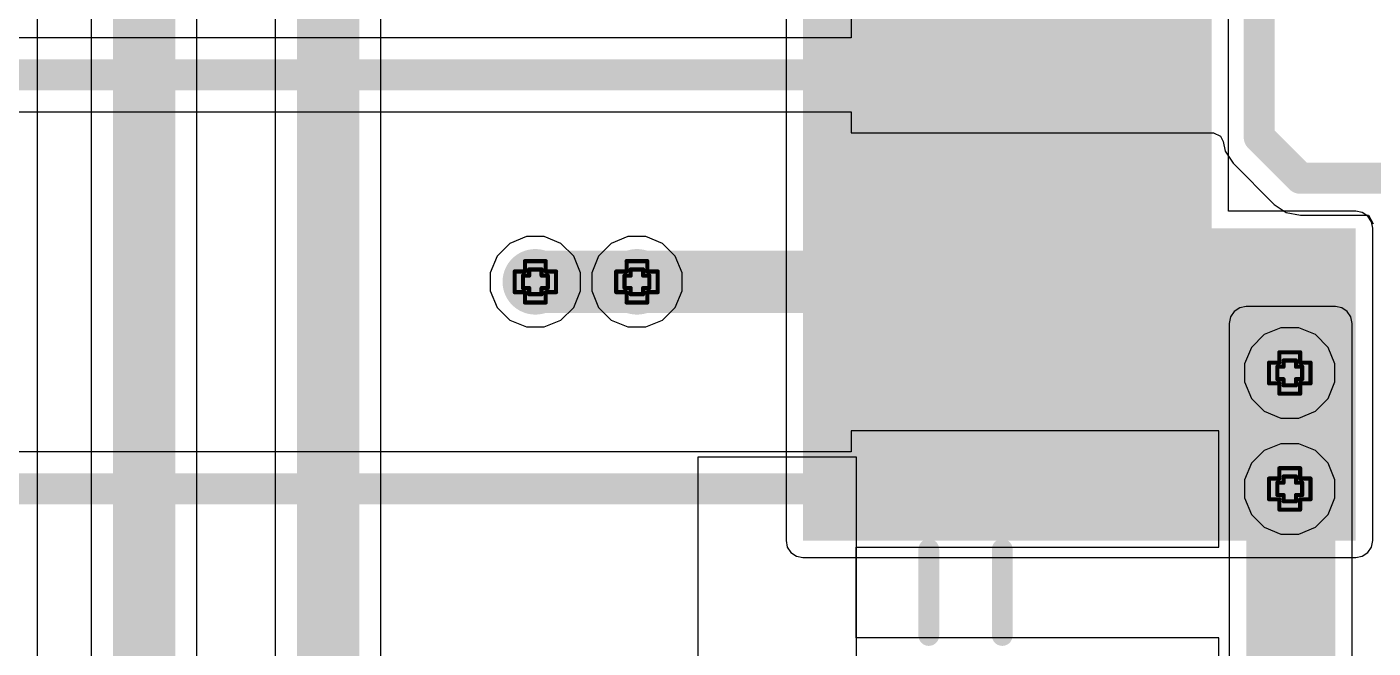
# Model space of a CAD drawing. Header units: inches. Extents: x -7 to 5163, y -3 to 5149.
# Drawn here: x 168.09 to 184.59, y 59.77 to 67.39 of the extents above; entities that cross this region are included whole.
import ezdxf

# ---------------------------------------------------------------- set-up
doc = ezdxf.new("R2010")
doc.units = ezdxf.units.IN
for name, color, linetype in [('Bottom Layer', 5, 'Continuous'), ('Bottom Solder', 6, 'Continuous'), ('Drill Drawing', 1, 'Continuous'), ('GND', 76, 'Continuous'), ('PWR', 16, 'Continuous'), ('Top Layer', 1, 'Continuous'), ('Top Overlay', 2, 'Continuous'), ('Top Paste', 8, 'Continuous'), ('Top Solder', 216, 'Continuous'), ('Via Holes', 16, 'Continuous')]:
    doc.layers.add(name, color=color, linetype=linetype)

# ---------------------------------------------------------------- blocks, each defined once
blk = doc.blocks.new('BH_00181_60')
at = {"layer": 'Top Layer'}
for points in [[(-17.02, -1.15), (-16, -1.15), (-16, -5.25), (-17.02, -5.25)], [(-14.48, -1.15), (-13.46, -1.15), (-13.46, -5.25), (-14.48, -5.25)], [(-11.94, -1.15), (-10.92, -1.15), (-10.92, -5.25), (-11.94, -5.25)]]:
    blk.add_hatch(color=1, dxfattribs=at).paths.add_polyline_path(points)
at = {"layer": 'Top Paste'}
for points in [[(-17.02, -1.15), (-16, -1.15), (-16, -5.25), (-17.02, -5.25)], [(-14.48, -1.15), (-13.46, -1.15), (-13.46, -5.25), (-14.48, -5.25)], [(-11.94, -1.15), (-10.92, -1.15), (-10.92, -5.25), (-11.94, -5.25)]]:
    blk.add_hatch(color=8, dxfattribs=at).paths.add_polyline_path(points)
at = {"layer": 'Top Solder'}
for points in [[(-17.07, -1.1), (-15.95, -1.1), (-15.95, -5.3), (-17.07, -5.3)], [(-14.53, -1.1), (-13.41, -1.1), (-13.41, -5.3), (-14.53, -5.3)], [(-11.99, -1.1), (-10.87, -1.1), (-10.87, -5.3), (-11.99, -5.3)]]:
    blk.add_hatch(color=216, dxfattribs=at).paths.add_polyline_path(points)
at = {"layer": 'Top Overlay'}
for points in [[(-14.711, -3.6, 0.254, 0.254, 0), (-15.769, -3.6, 0.254, 0.254, 0)], [(-12.171, -3.6, 0.254, 0.254, 0), (-13.229, -3.6, 0.254, 0.254, 0)], [(-9.631, -3.6, 0.254, 0.254, 0), (-10.689, -3.6, 0.254, 0.254, 0)], [(-14.711, -4.5, 0.254, 0.254, 0), (-15.769, -4.5, 0.254, 0.254, 0)], [(-12.171, -4.5, 0.254, 0.254, 0), (-13.229, -4.5, 0.254, 0.254, 0)], [(-9.631, -4.5, 0.254, 0.254, 0), (-10.689, -4.5, 0.254, 0.254, 0)]]:
    blk.add_lwpolyline(points, format="xyseb", dxfattribs=at)
for points in [[(-15.832, -3.6, 0.127, 0.127, 1), (-15.705, -3.6, 0.127, 0.127, 1)], [(-14.775, -3.6, 0.127, 0.127, 1), (-14.648, -3.6, 0.127, 0.127, 1)], [(-13.292, -3.6, 0.127, 0.127, 1), (-13.165, -3.6, 0.127, 0.127, 1)], [(-12.235, -3.6, 0.127, 0.127, 1), (-12.108, -3.6, 0.127, 0.127, 1)], [(-10.752, -3.6, 0.127, 0.127, 1), (-10.625, -3.6, 0.127, 0.127, 1)], [(-9.695, -3.6, 0.127, 0.127, 1), (-9.568, -3.6, 0.127, 0.127, 1)], [(-15.832, -4.5, 0.127, 0.127, 1), (-15.705, -4.5, 0.127, 0.127, 1)], [(-14.775, -4.5, 0.127, 0.127, 1), (-14.648, -4.5, 0.127, 0.127, 1)], [(-13.292, -4.5, 0.127, 0.127, 1), (-13.165, -4.5, 0.127, 0.127, 1)], [(-12.235, -4.5, 0.127, 0.127, 1), (-12.108, -4.5, 0.127, 0.127, 1)], [(-10.752, -4.5, 0.127, 0.127, 1), (-10.625, -4.5, 0.127, 0.127, 1)], [(-9.695, -4.5, 0.127, 0.127, 1), (-9.568, -4.5, 0.127, 0.127, 1)]]:
    blk.add_lwpolyline(points, format="xyseb", close=True, dxfattribs=at)

msp = doc.modelspace()

# ---------------------------------------------------------------- hatches: boundary and pattern name
at = {"layer": 'Bottom Layer'}
for points in [[(177.6, 61.087), (182.608, 61.087), (182.608, 155.092), (177.6, 155.092)], [(177.6, 61.087), (184.374, 61.087), (184.374, 64.919), (177.6, 64.919)]]:
    msp.add_hatch(color=5, dxfattribs=at).paths.add_polyline_path(points)
h = msp.add_hatch(color=5, dxfattribs=at)
edge = h.paths.add_edge_path()
edge.add_arc((174.32, 64.262), 0.3, 0, 360)
h = msp.add_hatch(color=5, dxfattribs=at)
edge = h.paths.add_edge_path()
edge.add_arc((175.565, 64.262), 0.3, 0, 360)
h = msp.add_hatch(color=5, dxfattribs=at)
edge = h.paths.add_edge_path()
edge.add_arc((183.566, 63.144), 0.3, 0, 360)
h = msp.add_hatch(color=5, dxfattribs=at)
edge = h.paths.add_edge_path()
edge.add_arc((183.566, 61.722), 0.3, 0, 360)
at = {"layer": 'Bottom Solder'}
h = msp.add_hatch(color=6, dxfattribs=at)
edge = h.paths.add_edge_path()
edge.add_arc((174.32, 64.262), 0.402, 0, 360)
h = msp.add_hatch(color=6, dxfattribs=at)
edge = h.paths.add_edge_path()
edge.add_arc((175.565, 64.262), 0.402, 0, 360)
h = msp.add_hatch(color=6, dxfattribs=at)
edge = h.paths.add_edge_path()
edge.add_arc((183.566, 63.144), 0.402, 0, 360)
h = msp.add_hatch(color=6, dxfattribs=at)
edge = h.paths.add_edge_path()
edge.add_arc((183.566, 61.722), 0.402, 0, 360)
at = {"layer": 'GND'}
h = msp.add_hatch(color=76, dxfattribs=at)
edge = h.paths.add_edge_path()
edge.add_arc((174.32, 64.262), 0.3, 0, 360)
h = msp.add_hatch(color=76, dxfattribs=at)
edge = h.paths.add_edge_path()
edge.add_arc((175.565, 64.262), 0.3, 0, 360)
h = msp.add_hatch(color=76, dxfattribs=at)
edge = h.paths.add_edge_path()
edge.add_arc((183.566, 63.144), 0.3, 0, 360)
h = msp.add_hatch(color=76, dxfattribs=at)
edge = h.paths.add_edge_path()
edge.add_arc((183.566, 61.722), 0.3, 0, 360)
at = {"layer": 'PWR'}
h = msp.add_hatch(color=16, dxfattribs=at)
edge = h.paths.add_edge_path()
edge.add_arc((174.32, 64.262), 0.3, 0, 360)
h = msp.add_hatch(color=16, dxfattribs=at)
edge = h.paths.add_edge_path()
edge.add_arc((175.565, 64.262), 0.3, 0, 360)
h = msp.add_hatch(color=16, dxfattribs=at)
edge = h.paths.add_edge_path()
edge.add_arc((183.566, 63.144), 0.3, 0, 360)
h = msp.add_hatch(color=16, dxfattribs=at)
edge = h.paths.add_edge_path()
edge.add_arc((183.566, 61.722), 0.3, 0, 360)
at = {"layer": 'Top Layer'}
h = msp.add_hatch(color=1, dxfattribs=at)
edge = h.paths.add_edge_path()
edge.add_arc((174.32, 64.262), 0.3, 0, 360)
h = msp.add_hatch(color=1, dxfattribs=at)
edge = h.paths.add_edge_path()
edge.add_arc((175.565, 64.262), 0.3, 0, 360)
msp.add_hatch(color=1, dxfattribs=at).paths.add_polyline_path([(183.032, 53.592), (184.125, 53.592), (184.125, 63.752), (183.032, 63.752)])
h = msp.add_hatch(color=1, dxfattribs=at)
edge = h.paths.add_edge_path()
edge.add_arc((183.566, 63.144), 0.3, 0, 360)
h = msp.add_hatch(color=1, dxfattribs=at)
edge = h.paths.add_edge_path()
edge.add_arc((183.566, 61.722), 0.3, 0, 360)
at = {"layer": 'Top Solder'}
h = msp.add_hatch(color=216, dxfattribs=at)
edge = h.paths.add_edge_path()
edge.add_arc((174.32, 64.262), 0.402, 0, 360)
h = msp.add_hatch(color=216, dxfattribs=at)
edge = h.paths.add_edge_path()
edge.add_arc((175.565, 64.262), 0.402, 0, 360)
h = msp.add_hatch(color=216, dxfattribs=at)
edge = h.paths.add_edge_path()
edge.add_arc((183.566, 63.144), 0.402, 0, 360)
h = msp.add_hatch(color=216, dxfattribs=at)
edge = h.paths.add_edge_path()
edge.add_arc((183.566, 61.722), 0.402, 0, 360)
at = {"layer": 'Via Holes'}
h = msp.add_hatch(color=7, dxfattribs=at)
edge = h.paths.add_edge_path()
edge.add_arc((174.32, 64.262), 0.15, 0, 360)
h = msp.add_hatch(color=7, dxfattribs=at)
edge = h.paths.add_edge_path()
edge.add_arc((175.565, 64.262), 0.15, 0, 360)
h = msp.add_hatch(color=7, dxfattribs=at)
edge = h.paths.add_edge_path()
edge.add_arc((183.566, 63.144), 0.15, 0, 360)
h = msp.add_hatch(color=7, dxfattribs=at)
edge = h.paths.add_edge_path()
edge.add_arc((183.566, 61.722), 0.15, 0, 360)

# ---------------------------------------------------------------- linework, layer by layer
at = {"layer": 'Bottom Layer'}
for p, q in [((168.878, 127.965), (168.878, 20.188)), ((170.173, 19.919), (170.173, 127.965)), ((177.392, 127.965), (177.392, 64.919)), ((171.133, 126.644), (171.133, 19.195)), ((172.428, 50.446), (172.428, 126.376)), ((168.22, 36.652), (168.22, 106.119)), ((182.815, 65.127), (182.815, 70.516)), ((184.374, 65.127), (182.815, 65.127)), ((184.454, 65.111), (184.374, 65.127)), ((184.521, 65.066), (184.454, 65.111)), ((184.566, 64.999), (184.521, 65.066)), ((177.392, 64.919), (177.392, 61.087)), ((184.582, 64.919), (184.566, 64.999)), ((184.582, 61.087), (184.582, 64.919)), ((177.392, 61.087), (177.408, 61.008)), ((184.566, 61.008), (184.582, 61.087)), ((177.408, 61.008), (177.453, 60.941)), ((177.453, 60.941), (177.52, 60.896)), ((177.52, 60.896), (177.6, 60.88)), ((177.6, 60.88), (184.374, 60.88)), ((184.374, 60.88), (184.454, 60.896)), ((184.454, 60.896), (184.521, 60.941)), ((184.521, 60.941), (184.566, 61.008))]:
    msp.add_line(p, q, dxfattribs=at)
for points in [[(169.525, 19.919, 0.762, 0.762, 0), (169.525, 128.378, 0.762, 0.762, 0)], [(171.78, 18.927, 0.762, 0.762, 0), (171.78, 126.644, 0.762, 0.762, 0)]]:
    msp.add_lwpolyline(points, format="xyseb", dxfattribs=at)
at = {"layer": 'Drill Drawing'}
for points in [[(174.193, 64.389, 0.0508, 0.0508, 0), (174.193, 64.516, 0.0508, 0.0508, 0)], [(174.193, 64.516, 0.0508, 0.0508, 0), (174.447, 64.516, 0.0508, 0.0508, 0)], [(174.447, 64.389, 0.0508, 0.0508, 0), (174.447, 64.516, 0.0508, 0.0508, 0)], [(175.438, 64.389, 0.0508, 0.0508, 0), (175.438, 64.516, 0.0508, 0.0508, 0)], [(175.438, 64.516, 0.0508, 0.0508, 0), (175.692, 64.516, 0.0508, 0.0508, 0)], [(175.692, 64.389, 0.0508, 0.0508, 0), (175.692, 64.516, 0.0508, 0.0508, 0)], [(174.066, 64.135, 0.0508, 0.0508, 0), (174.066, 64.389, 0.0508, 0.0508, 0)], [(174.066, 64.389, 0.0508, 0.0508, 0), (174.193, 64.389, 0.0508, 0.0508, 0)], [(174.168, 64.186, 0.0508, 0.0508, 0), (174.168, 64.338, 0.0508, 0.0508, 0)], [(174.168, 64.338, 0.0508, 0.0508, 0), (174.244, 64.338, 0.0508, 0.0508, 0)], [(174.244, 64.338, 0.0508, 0.0508, 0), (174.244, 64.414, 0.0508, 0.0508, 0)], [(174.244, 64.414, 0.0508, 0.0508, 0), (174.396, 64.414, 0.0508, 0.0508, 0)], [(174.396, 64.338, 0.0508, 0.0508, 0), (174.396, 64.414, 0.0508, 0.0508, 0)], [(174.396, 64.338, 0.0508, 0.0508, 0), (174.473, 64.338, 0.0508, 0.0508, 0)], [(174.447, 64.389, 0.0508, 0.0508, 0), (174.574, 64.389, 0.0508, 0.0508, 0)], [(174.473, 64.186, 0.0508, 0.0508, 0), (174.473, 64.338, 0.0508, 0.0508, 0)], [(174.574, 64.135, 0.0508, 0.0508, 0), (174.574, 64.389, 0.0508, 0.0508, 0)], [(175.311, 64.135, 0.0508, 0.0508, 0), (175.311, 64.389, 0.0508, 0.0508, 0)], [(175.311, 64.389, 0.0508, 0.0508, 0), (175.438, 64.389, 0.0508, 0.0508, 0)], [(175.412, 64.186, 0.0508, 0.0508, 0), (175.412, 64.338, 0.0508, 0.0508, 0)], [(175.412, 64.338, 0.0508, 0.0508, 0), (175.489, 64.338, 0.0508, 0.0508, 0)], [(175.489, 64.338, 0.0508, 0.0508, 0), (175.489, 64.414, 0.0508, 0.0508, 0)], [(175.489, 64.414, 0.0508, 0.0508, 0), (175.641, 64.414, 0.0508, 0.0508, 0)], [(175.641, 64.338, 0.0508, 0.0508, 0), (175.641, 64.414, 0.0508, 0.0508, 0)], [(175.641, 64.338, 0.0508, 0.0508, 0), (175.717, 64.338, 0.0508, 0.0508, 0)], [(175.692, 64.389, 0.0508, 0.0508, 0), (175.819, 64.389, 0.0508, 0.0508, 0)], [(175.717, 64.186, 0.0508, 0.0508, 0), (175.717, 64.338, 0.0508, 0.0508, 0)], [(175.819, 64.135, 0.0508, 0.0508, 0), (175.819, 64.389, 0.0508, 0.0508, 0)], [(174.168, 64.186, 0.0508, 0.0508, 0), (174.244, 64.186, 0.0508, 0.0508, 0)], [(174.244, 64.11, 0.0508, 0.0508, 0), (174.244, 64.186, 0.0508, 0.0508, 0)], [(174.396, 64.186, 0.0508, 0.0508, 0), (174.473, 64.186, 0.0508, 0.0508, 0)], [(174.396, 64.11, 0.0508, 0.0508, 0), (174.396, 64.186, 0.0508, 0.0508, 0)], [(175.412, 64.186, 0.0508, 0.0508, 0), (175.489, 64.186, 0.0508, 0.0508, 0)], [(175.489, 64.11, 0.0508, 0.0508, 0), (175.489, 64.186, 0.0508, 0.0508, 0)], [(175.641, 64.186, 0.0508, 0.0508, 0), (175.717, 64.186, 0.0508, 0.0508, 0)], [(175.641, 64.11, 0.0508, 0.0508, 0), (175.641, 64.186, 0.0508, 0.0508, 0)], [(174.066, 64.135, 0.0508, 0.0508, 0), (174.193, 64.135, 0.0508, 0.0508, 0)], [(174.193, 64.008, 0.0508, 0.0508, 0), (174.193, 64.135, 0.0508, 0.0508, 0)], [(174.193, 64.008, 0.0508, 0.0508, 0), (174.447, 64.008, 0.0508, 0.0508, 0)], [(174.244, 64.11, 0.0508, 0.0508, 0), (174.396, 64.11, 0.0508, 0.0508, 0)], [(174.447, 64.135, 0.0508, 0.0508, 0), (174.574, 64.135, 0.0508, 0.0508, 0)], [(174.447, 64.008, 0.0508, 0.0508, 0), (174.447, 64.135, 0.0508, 0.0508, 0)], [(175.311, 64.135, 0.0508, 0.0508, 0), (175.438, 64.135, 0.0508, 0.0508, 0)], [(175.438, 64.008, 0.0508, 0.0508, 0), (175.438, 64.135, 0.0508, 0.0508, 0)], [(175.438, 64.008, 0.0508, 0.0508, 0), (175.692, 64.008, 0.0508, 0.0508, 0)], [(175.489, 64.11, 0.0508, 0.0508, 0), (175.641, 64.11, 0.0508, 0.0508, 0)], [(175.692, 64.135, 0.0508, 0.0508, 0), (175.819, 64.135, 0.0508, 0.0508, 0)], [(175.692, 64.008, 0.0508, 0.0508, 0), (175.692, 64.135, 0.0508, 0.0508, 0)], [(183.439, 63.271, 0.0508, 0.0508, 0), (183.439, 63.398, 0.0508, 0.0508, 0)], [(183.439, 63.398, 0.0508, 0.0508, 0), (183.693, 63.398, 0.0508, 0.0508, 0)], [(183.693, 63.271, 0.0508, 0.0508, 0), (183.693, 63.398, 0.0508, 0.0508, 0)], [(183.312, 63.017, 0.0508, 0.0508, 0), (183.312, 63.271, 0.0508, 0.0508, 0)], [(183.312, 63.271, 0.0508, 0.0508, 0), (183.439, 63.271, 0.0508, 0.0508, 0)], [(183.413, 63.068, 0.0508, 0.0508, 0), (183.413, 63.221, 0.0508, 0.0508, 0)], [(183.413, 63.221, 0.0508, 0.0508, 0), (183.49, 63.221, 0.0508, 0.0508, 0)], [(183.49, 63.221, 0.0508, 0.0508, 0), (183.49, 63.297, 0.0508, 0.0508, 0)], [(183.49, 63.297, 0.0508, 0.0508, 0), (183.642, 63.297, 0.0508, 0.0508, 0)], [(183.642, 63.221, 0.0508, 0.0508, 0), (183.642, 63.297, 0.0508, 0.0508, 0)], [(183.642, 63.221, 0.0508, 0.0508, 0), (183.718, 63.221, 0.0508, 0.0508, 0)], [(183.693, 63.271, 0.0508, 0.0508, 0), (183.82, 63.271, 0.0508, 0.0508, 0)], [(183.718, 63.068, 0.0508, 0.0508, 0), (183.718, 63.221, 0.0508, 0.0508, 0)], [(183.82, 63.017, 0.0508, 0.0508, 0), (183.82, 63.271, 0.0508, 0.0508, 0)], [(183.312, 63.017, 0.0508, 0.0508, 0), (183.439, 63.017, 0.0508, 0.0508, 0)], [(183.413, 63.068, 0.0508, 0.0508, 0), (183.49, 63.068, 0.0508, 0.0508, 0)], [(183.439, 62.89, 0.0508, 0.0508, 0), (183.439, 63.017, 0.0508, 0.0508, 0)], [(183.49, 62.992, 0.0508, 0.0508, 0), (183.49, 63.068, 0.0508, 0.0508, 0)], [(183.642, 63.068, 0.0508, 0.0508, 0), (183.718, 63.068, 0.0508, 0.0508, 0)], [(183.642, 62.992, 0.0508, 0.0508, 0), (183.642, 63.068, 0.0508, 0.0508, 0)], [(183.693, 63.017, 0.0508, 0.0508, 0), (183.82, 63.017, 0.0508, 0.0508, 0)], [(183.693, 62.89, 0.0508, 0.0508, 0), (183.693, 63.017, 0.0508, 0.0508, 0)], [(183.439, 62.89, 0.0508, 0.0508, 0), (183.693, 62.89, 0.0508, 0.0508, 0)], [(183.49, 62.992, 0.0508, 0.0508, 0), (183.642, 62.992, 0.0508, 0.0508, 0)], [(183.312, 61.595, 0.0508, 0.0508, 0), (183.312, 61.849, 0.0508, 0.0508, 0)], [(183.312, 61.849, 0.0508, 0.0508, 0), (183.439, 61.849, 0.0508, 0.0508, 0)], [(183.439, 61.849, 0.0508, 0.0508, 0), (183.439, 61.976, 0.0508, 0.0508, 0)], [(183.439, 61.976, 0.0508, 0.0508, 0), (183.693, 61.976, 0.0508, 0.0508, 0)], [(183.49, 61.798, 0.0508, 0.0508, 0), (183.49, 61.874, 0.0508, 0.0508, 0)], [(183.49, 61.874, 0.0508, 0.0508, 0), (183.642, 61.874, 0.0508, 0.0508, 0)], [(183.642, 61.798, 0.0508, 0.0508, 0), (183.642, 61.874, 0.0508, 0.0508, 0)], [(183.693, 61.849, 0.0508, 0.0508, 0), (183.693, 61.976, 0.0508, 0.0508, 0)], [(183.693, 61.849, 0.0508, 0.0508, 0), (183.82, 61.849, 0.0508, 0.0508, 0)], [(183.82, 61.595, 0.0508, 0.0508, 0), (183.82, 61.849, 0.0508, 0.0508, 0)], [(183.413, 61.646, 0.0508, 0.0508, 0), (183.413, 61.798, 0.0508, 0.0508, 0)], [(183.413, 61.798, 0.0508, 0.0508, 0), (183.49, 61.798, 0.0508, 0.0508, 0)], [(183.642, 61.798, 0.0508, 0.0508, 0), (183.718, 61.798, 0.0508, 0.0508, 0)], [(183.718, 61.646, 0.0508, 0.0508, 0), (183.718, 61.798, 0.0508, 0.0508, 0)], [(183.312, 61.595, 0.0508, 0.0508, 0), (183.439, 61.595, 0.0508, 0.0508, 0)], [(183.413, 61.646, 0.0508, 0.0508, 0), (183.49, 61.646, 0.0508, 0.0508, 0)], [(183.439, 61.468, 0.0508, 0.0508, 0), (183.439, 61.595, 0.0508, 0.0508, 0)], [(183.49, 61.57, 0.0508, 0.0508, 0), (183.49, 61.646, 0.0508, 0.0508, 0)], [(183.49, 61.57, 0.0508, 0.0508, 0), (183.642, 61.57, 0.0508, 0.0508, 0)], [(183.642, 61.646, 0.0508, 0.0508, 0), (183.718, 61.646, 0.0508, 0.0508, 0)], [(183.642, 61.57, 0.0508, 0.0508, 0), (183.642, 61.646, 0.0508, 0.0508, 0)], [(183.693, 61.595, 0.0508, 0.0508, 0), (183.82, 61.595, 0.0508, 0.0508, 0)], [(183.693, 61.468, 0.0508, 0.0508, 0), (183.693, 61.595, 0.0508, 0.0508, 0)], [(183.439, 61.468, 0.0508, 0.0508, 0), (183.693, 61.468, 0.0508, 0.0508, 0)]]:
    msp.add_lwpolyline(points, format="xyseb", dxfattribs=at)
for points in [[(174.18, 64.516, 0.0254, 0.0254, 1), (174.206, 64.516, 0.0254, 0.0254, 1)], [(174.18, 64.516, 0.0254, 0.0254, 1), (174.206, 64.516, 0.0254, 0.0254, 1)], [(174.435, 64.516, 0.0254, 0.0254, 1), (174.46, 64.516, 0.0254, 0.0254, 1)], [(174.435, 64.516, 0.0254, 0.0254, 1), (174.46, 64.516, 0.0254, 0.0254, 1)], [(175.425, 64.516, 0.0254, 0.0254, 1), (175.451, 64.516, 0.0254, 0.0254, 1)], [(175.425, 64.516, 0.0254, 0.0254, 1), (175.451, 64.516, 0.0254, 0.0254, 1)], [(175.679, 64.516, 0.0254, 0.0254, 1), (175.704, 64.516, 0.0254, 0.0254, 1)], [(175.679, 64.516, 0.0254, 0.0254, 1), (175.704, 64.516, 0.0254, 0.0254, 1)], [(174.054, 64.389, 0.0254, 0.0254, 1), (174.079, 64.389, 0.0254, 0.0254, 1)], [(174.054, 64.389, 0.0254, 0.0254, 1), (174.079, 64.389, 0.0254, 0.0254, 1)], [(174.155, 64.338, 0.0254, 0.0254, 1), (174.18, 64.338, 0.0254, 0.0254, 1)], [(174.155, 64.338, 0.0254, 0.0254, 1), (174.18, 64.338, 0.0254, 0.0254, 1)], [(174.18, 64.389, 0.0254, 0.0254, 1), (174.206, 64.389, 0.0254, 0.0254, 1)], [(174.18, 64.389, 0.0254, 0.0254, 1), (174.206, 64.389, 0.0254, 0.0254, 1)], [(174.231, 64.414, 0.0254, 0.0254, 1), (174.257, 64.414, 0.0254, 0.0254, 1)], [(174.231, 64.414, 0.0254, 0.0254, 1), (174.257, 64.414, 0.0254, 0.0254, 1)], [(174.231, 64.338, 0.0254, 0.0254, 1), (174.257, 64.338, 0.0254, 0.0254, 1)], [(174.231, 64.338, 0.0254, 0.0254, 1), (174.257, 64.338, 0.0254, 0.0254, 1)], [(174.384, 64.414, 0.0254, 0.0254, 1), (174.409, 64.414, 0.0254, 0.0254, 1)], [(174.384, 64.414, 0.0254, 0.0254, 1), (174.409, 64.414, 0.0254, 0.0254, 1)], [(174.384, 64.338, 0.0254, 0.0254, 1), (174.409, 64.338, 0.0254, 0.0254, 1)], [(174.384, 64.338, 0.0254, 0.0254, 1), (174.409, 64.338, 0.0254, 0.0254, 1)], [(174.435, 64.389, 0.0254, 0.0254, 1), (174.46, 64.389, 0.0254, 0.0254, 1)], [(174.435, 64.389, 0.0254, 0.0254, 1), (174.46, 64.389, 0.0254, 0.0254, 1)], [(174.46, 64.338, 0.0254, 0.0254, 1), (174.485, 64.338, 0.0254, 0.0254, 1)], [(174.46, 64.338, 0.0254, 0.0254, 1), (174.485, 64.338, 0.0254, 0.0254, 1)], [(174.561, 64.389, 0.0254, 0.0254, 1), (174.587, 64.389, 0.0254, 0.0254, 1)], [(174.561, 64.389, 0.0254, 0.0254, 1), (174.587, 64.389, 0.0254, 0.0254, 1)], [(175.298, 64.389, 0.0254, 0.0254, 1), (175.323, 64.389, 0.0254, 0.0254, 1)], [(175.298, 64.389, 0.0254, 0.0254, 1), (175.323, 64.389, 0.0254, 0.0254, 1)], [(175.4, 64.338, 0.0254, 0.0254, 1), (175.425, 64.338, 0.0254, 0.0254, 1)], [(175.4, 64.338, 0.0254, 0.0254, 1), (175.425, 64.338, 0.0254, 0.0254, 1)], [(175.425, 64.389, 0.0254, 0.0254, 1), (175.451, 64.389, 0.0254, 0.0254, 1)], [(175.425, 64.389, 0.0254, 0.0254, 1), (175.451, 64.389, 0.0254, 0.0254, 1)], [(175.476, 64.414, 0.0254, 0.0254, 1), (175.501, 64.414, 0.0254, 0.0254, 1)], [(175.476, 64.414, 0.0254, 0.0254, 1), (175.501, 64.414, 0.0254, 0.0254, 1)], [(175.476, 64.338, 0.0254, 0.0254, 1), (175.501, 64.338, 0.0254, 0.0254, 1)], [(175.476, 64.338, 0.0254, 0.0254, 1), (175.501, 64.338, 0.0254, 0.0254, 1)], [(175.628, 64.414, 0.0254, 0.0254, 1), (175.654, 64.414, 0.0254, 0.0254, 1)], [(175.628, 64.414, 0.0254, 0.0254, 1), (175.654, 64.414, 0.0254, 0.0254, 1)], [(175.628, 64.338, 0.0254, 0.0254, 1), (175.654, 64.338, 0.0254, 0.0254, 1)], [(175.628, 64.338, 0.0254, 0.0254, 1), (175.654, 64.338, 0.0254, 0.0254, 1)], [(175.679, 64.389, 0.0254, 0.0254, 1), (175.704, 64.389, 0.0254, 0.0254, 1)], [(175.679, 64.389, 0.0254, 0.0254, 1), (175.704, 64.389, 0.0254, 0.0254, 1)], [(175.704, 64.338, 0.0254, 0.0254, 1), (175.73, 64.338, 0.0254, 0.0254, 1)], [(175.704, 64.338, 0.0254, 0.0254, 1), (175.73, 64.338, 0.0254, 0.0254, 1)], [(175.806, 64.389, 0.0254, 0.0254, 1), (175.832, 64.389, 0.0254, 0.0254, 1)], [(175.806, 64.389, 0.0254, 0.0254, 1), (175.832, 64.389, 0.0254, 0.0254, 1)], [(174.155, 64.186, 0.0254, 0.0254, 1), (174.18, 64.186, 0.0254, 0.0254, 1)], [(174.155, 64.186, 0.0254, 0.0254, 1), (174.18, 64.186, 0.0254, 0.0254, 1)], [(174.231, 64.186, 0.0254, 0.0254, 1), (174.257, 64.186, 0.0254, 0.0254, 1)], [(174.231, 64.186, 0.0254, 0.0254, 1), (174.257, 64.186, 0.0254, 0.0254, 1)], [(174.384, 64.186, 0.0254, 0.0254, 1), (174.409, 64.186, 0.0254, 0.0254, 1)], [(174.384, 64.186, 0.0254, 0.0254, 1), (174.409, 64.186, 0.0254, 0.0254, 1)], [(174.46, 64.186, 0.0254, 0.0254, 1), (174.485, 64.186, 0.0254, 0.0254, 1)], [(174.46, 64.186, 0.0254, 0.0254, 1), (174.485, 64.186, 0.0254, 0.0254, 1)], [(175.4, 64.186, 0.0254, 0.0254, 1), (175.425, 64.186, 0.0254, 0.0254, 1)], [(175.4, 64.186, 0.0254, 0.0254, 1), (175.425, 64.186, 0.0254, 0.0254, 1)], [(175.476, 64.186, 0.0254, 0.0254, 1), (175.501, 64.186, 0.0254, 0.0254, 1)], [(175.476, 64.186, 0.0254, 0.0254, 1), (175.501, 64.186, 0.0254, 0.0254, 1)], [(175.628, 64.186, 0.0254, 0.0254, 1), (175.654, 64.186, 0.0254, 0.0254, 1)], [(175.628, 64.186, 0.0254, 0.0254, 1), (175.654, 64.186, 0.0254, 0.0254, 1)], [(175.704, 64.186, 0.0254, 0.0254, 1), (175.73, 64.186, 0.0254, 0.0254, 1)], [(175.704, 64.186, 0.0254, 0.0254, 1), (175.73, 64.186, 0.0254, 0.0254, 1)], [(174.054, 64.135, 0.0254, 0.0254, 1), (174.079, 64.135, 0.0254, 0.0254, 1)], [(174.054, 64.135, 0.0254, 0.0254, 1), (174.079, 64.135, 0.0254, 0.0254, 1)], [(174.18, 64.135, 0.0254, 0.0254, 1), (174.206, 64.135, 0.0254, 0.0254, 1)], [(174.18, 64.135, 0.0254, 0.0254, 1), (174.206, 64.135, 0.0254, 0.0254, 1)], [(174.18, 64.008, 0.0254, 0.0254, 1), (174.206, 64.008, 0.0254, 0.0254, 1)], [(174.18, 64.008, 0.0254, 0.0254, 1), (174.206, 64.008, 0.0254, 0.0254, 1)], [(174.231, 64.11, 0.0254, 0.0254, 1), (174.257, 64.11, 0.0254, 0.0254, 1)], [(174.231, 64.11, 0.0254, 0.0254, 1), (174.257, 64.11, 0.0254, 0.0254, 1)], [(174.384, 64.11, 0.0254, 0.0254, 1), (174.409, 64.11, 0.0254, 0.0254, 1)], [(174.384, 64.11, 0.0254, 0.0254, 1), (174.409, 64.11, 0.0254, 0.0254, 1)], [(174.435, 64.135, 0.0254, 0.0254, 1), (174.46, 64.135, 0.0254, 0.0254, 1)], [(174.435, 64.135, 0.0254, 0.0254, 1), (174.46, 64.135, 0.0254, 0.0254, 1)], [(174.435, 64.008, 0.0254, 0.0254, 1), (174.46, 64.008, 0.0254, 0.0254, 1)], [(174.435, 64.008, 0.0254, 0.0254, 1), (174.46, 64.008, 0.0254, 0.0254, 1)], [(174.561, 64.135, 0.0254, 0.0254, 1), (174.587, 64.135, 0.0254, 0.0254, 1)], [(174.561, 64.135, 0.0254, 0.0254, 1), (174.587, 64.135, 0.0254, 0.0254, 1)], [(175.298, 64.135, 0.0254, 0.0254, 1), (175.323, 64.135, 0.0254, 0.0254, 1)], [(175.298, 64.135, 0.0254, 0.0254, 1), (175.323, 64.135, 0.0254, 0.0254, 1)], [(175.425, 64.135, 0.0254, 0.0254, 1), (175.451, 64.135, 0.0254, 0.0254, 1)], [(175.425, 64.135, 0.0254, 0.0254, 1), (175.451, 64.135, 0.0254, 0.0254, 1)], [(175.425, 64.008, 0.0254, 0.0254, 1), (175.451, 64.008, 0.0254, 0.0254, 1)], [(175.425, 64.008, 0.0254, 0.0254, 1), (175.451, 64.008, 0.0254, 0.0254, 1)], [(175.476, 64.11, 0.0254, 0.0254, 1), (175.501, 64.11, 0.0254, 0.0254, 1)], [(175.476, 64.11, 0.0254, 0.0254, 1), (175.501, 64.11, 0.0254, 0.0254, 1)], [(175.628, 64.11, 0.0254, 0.0254, 1), (175.654, 64.11, 0.0254, 0.0254, 1)], [(175.628, 64.11, 0.0254, 0.0254, 1), (175.654, 64.11, 0.0254, 0.0254, 1)], [(175.679, 64.135, 0.0254, 0.0254, 1), (175.704, 64.135, 0.0254, 0.0254, 1)], [(175.679, 64.135, 0.0254, 0.0254, 1), (175.704, 64.135, 0.0254, 0.0254, 1)], [(175.679, 64.008, 0.0254, 0.0254, 1), (175.704, 64.008, 0.0254, 0.0254, 1)], [(175.679, 64.008, 0.0254, 0.0254, 1), (175.704, 64.008, 0.0254, 0.0254, 1)], [(175.806, 64.135, 0.0254, 0.0254, 1), (175.832, 64.135, 0.0254, 0.0254, 1)], [(175.806, 64.135, 0.0254, 0.0254, 1), (175.832, 64.135, 0.0254, 0.0254, 1)], [(183.426, 63.398, 0.0254, 0.0254, 1), (183.452, 63.398, 0.0254, 0.0254, 1)], [(183.426, 63.398, 0.0254, 0.0254, 1), (183.452, 63.398, 0.0254, 0.0254, 1)], [(183.68, 63.398, 0.0254, 0.0254, 1), (183.706, 63.398, 0.0254, 0.0254, 1)], [(183.68, 63.398, 0.0254, 0.0254, 1), (183.706, 63.398, 0.0254, 0.0254, 1)], [(183.299, 63.271, 0.0254, 0.0254, 1), (183.325, 63.271, 0.0254, 0.0254, 1)], [(183.299, 63.271, 0.0254, 0.0254, 1), (183.325, 63.271, 0.0254, 0.0254, 1)], [(183.401, 63.221, 0.0254, 0.0254, 1), (183.426, 63.221, 0.0254, 0.0254, 1)], [(183.401, 63.221, 0.0254, 0.0254, 1), (183.426, 63.221, 0.0254, 0.0254, 1)], [(183.426, 63.271, 0.0254, 0.0254, 1), (183.452, 63.271, 0.0254, 0.0254, 1)], [(183.426, 63.271, 0.0254, 0.0254, 1), (183.452, 63.271, 0.0254, 0.0254, 1)], [(183.477, 63.297, 0.0254, 0.0254, 1), (183.502, 63.297, 0.0254, 0.0254, 1)], [(183.477, 63.297, 0.0254, 0.0254, 1), (183.502, 63.297, 0.0254, 0.0254, 1)], [(183.477, 63.221, 0.0254, 0.0254, 1), (183.502, 63.221, 0.0254, 0.0254, 1)], [(183.477, 63.221, 0.0254, 0.0254, 1), (183.502, 63.221, 0.0254, 0.0254, 1)], [(183.629, 63.297, 0.0254, 0.0254, 1), (183.655, 63.297, 0.0254, 0.0254, 1)], [(183.629, 63.297, 0.0254, 0.0254, 1), (183.655, 63.297, 0.0254, 0.0254, 1)], [(183.629, 63.221, 0.0254, 0.0254, 1), (183.655, 63.221, 0.0254, 0.0254, 1)], [(183.629, 63.221, 0.0254, 0.0254, 1), (183.655, 63.221, 0.0254, 0.0254, 1)], [(183.68, 63.271, 0.0254, 0.0254, 1), (183.706, 63.271, 0.0254, 0.0254, 1)], [(183.68, 63.271, 0.0254, 0.0254, 1), (183.706, 63.271, 0.0254, 0.0254, 1)], [(183.706, 63.221, 0.0254, 0.0254, 1), (183.731, 63.221, 0.0254, 0.0254, 1)], [(183.706, 63.221, 0.0254, 0.0254, 1), (183.731, 63.221, 0.0254, 0.0254, 1)], [(183.807, 63.271, 0.0254, 0.0254, 1), (183.833, 63.271, 0.0254, 0.0254, 1)], [(183.807, 63.271, 0.0254, 0.0254, 1), (183.833, 63.271, 0.0254, 0.0254, 1)], [(183.299, 63.017, 0.0254, 0.0254, 1), (183.325, 63.017, 0.0254, 0.0254, 1)], [(183.299, 63.017, 0.0254, 0.0254, 1), (183.325, 63.017, 0.0254, 0.0254, 1)], [(183.401, 63.068, 0.0254, 0.0254, 1), (183.426, 63.068, 0.0254, 0.0254, 1)], [(183.401, 63.068, 0.0254, 0.0254, 1), (183.426, 63.068, 0.0254, 0.0254, 1)], [(183.426, 63.017, 0.0254, 0.0254, 1), (183.452, 63.017, 0.0254, 0.0254, 1)], [(183.426, 63.017, 0.0254, 0.0254, 1), (183.452, 63.017, 0.0254, 0.0254, 1)], [(183.477, 63.068, 0.0254, 0.0254, 1), (183.502, 63.068, 0.0254, 0.0254, 1)], [(183.477, 63.068, 0.0254, 0.0254, 1), (183.502, 63.068, 0.0254, 0.0254, 1)], [(183.629, 63.068, 0.0254, 0.0254, 1), (183.655, 63.068, 0.0254, 0.0254, 1)], [(183.629, 63.068, 0.0254, 0.0254, 1), (183.655, 63.068, 0.0254, 0.0254, 1)], [(183.68, 63.017, 0.0254, 0.0254, 1), (183.706, 63.017, 0.0254, 0.0254, 1)], [(183.68, 63.017, 0.0254, 0.0254, 1), (183.706, 63.017, 0.0254, 0.0254, 1)], [(183.706, 63.068, 0.0254, 0.0254, 1), (183.731, 63.068, 0.0254, 0.0254, 1)], [(183.706, 63.068, 0.0254, 0.0254, 1), (183.731, 63.068, 0.0254, 0.0254, 1)], [(183.807, 63.017, 0.0254, 0.0254, 1), (183.833, 63.017, 0.0254, 0.0254, 1)], [(183.807, 63.017, 0.0254, 0.0254, 1), (183.833, 63.017, 0.0254, 0.0254, 1)], [(183.426, 62.89, 0.0254, 0.0254, 1), (183.452, 62.89, 0.0254, 0.0254, 1)], [(183.426, 62.89, 0.0254, 0.0254, 1), (183.452, 62.89, 0.0254, 0.0254, 1)], [(183.477, 62.992, 0.0254, 0.0254, 1), (183.502, 62.992, 0.0254, 0.0254, 1)], [(183.477, 62.992, 0.0254, 0.0254, 1), (183.502, 62.992, 0.0254, 0.0254, 1)], [(183.629, 62.992, 0.0254, 0.0254, 1), (183.655, 62.992, 0.0254, 0.0254, 1)], [(183.629, 62.992, 0.0254, 0.0254, 1), (183.655, 62.992, 0.0254, 0.0254, 1)], [(183.68, 62.89, 0.0254, 0.0254, 1), (183.706, 62.89, 0.0254, 0.0254, 1)], [(183.68, 62.89, 0.0254, 0.0254, 1), (183.706, 62.89, 0.0254, 0.0254, 1)], [(183.299, 61.849, 0.0254, 0.0254, 1), (183.325, 61.849, 0.0254, 0.0254, 1)], [(183.299, 61.849, 0.0254, 0.0254, 1), (183.325, 61.849, 0.0254, 0.0254, 1)], [(183.426, 61.976, 0.0254, 0.0254, 1), (183.452, 61.976, 0.0254, 0.0254, 1)], [(183.426, 61.976, 0.0254, 0.0254, 1), (183.452, 61.976, 0.0254, 0.0254, 1)], [(183.426, 61.849, 0.0254, 0.0254, 1), (183.452, 61.849, 0.0254, 0.0254, 1)], [(183.426, 61.849, 0.0254, 0.0254, 1), (183.452, 61.849, 0.0254, 0.0254, 1)], [(183.477, 61.874, 0.0254, 0.0254, 1), (183.502, 61.874, 0.0254, 0.0254, 1)], [(183.477, 61.874, 0.0254, 0.0254, 1), (183.502, 61.874, 0.0254, 0.0254, 1)], [(183.629, 61.874, 0.0254, 0.0254, 1), (183.655, 61.874, 0.0254, 0.0254, 1)], [(183.629, 61.874, 0.0254, 0.0254, 1), (183.655, 61.874, 0.0254, 0.0254, 1)], [(183.68, 61.976, 0.0254, 0.0254, 1), (183.706, 61.976, 0.0254, 0.0254, 1)], [(183.68, 61.976, 0.0254, 0.0254, 1), (183.706, 61.976, 0.0254, 0.0254, 1)], [(183.68, 61.849, 0.0254, 0.0254, 1), (183.706, 61.849, 0.0254, 0.0254, 1)], [(183.68, 61.849, 0.0254, 0.0254, 1), (183.706, 61.849, 0.0254, 0.0254, 1)], [(183.807, 61.849, 0.0254, 0.0254, 1), (183.833, 61.849, 0.0254, 0.0254, 1)], [(183.807, 61.849, 0.0254, 0.0254, 1), (183.833, 61.849, 0.0254, 0.0254, 1)], [(183.401, 61.798, 0.0254, 0.0254, 1), (183.426, 61.798, 0.0254, 0.0254, 1)], [(183.401, 61.798, 0.0254, 0.0254, 1), (183.426, 61.798, 0.0254, 0.0254, 1)], [(183.477, 61.798, 0.0254, 0.0254, 1), (183.502, 61.798, 0.0254, 0.0254, 1)], [(183.477, 61.798, 0.0254, 0.0254, 1), (183.502, 61.798, 0.0254, 0.0254, 1)], [(183.629, 61.798, 0.0254, 0.0254, 1), (183.655, 61.798, 0.0254, 0.0254, 1)], [(183.629, 61.798, 0.0254, 0.0254, 1), (183.655, 61.798, 0.0254, 0.0254, 1)], [(183.706, 61.798, 0.0254, 0.0254, 1), (183.731, 61.798, 0.0254, 0.0254, 1)], [(183.706, 61.798, 0.0254, 0.0254, 1), (183.731, 61.798, 0.0254, 0.0254, 1)], [(183.299, 61.595, 0.0254, 0.0254, 1), (183.325, 61.595, 0.0254, 0.0254, 1)], [(183.299, 61.595, 0.0254, 0.0254, 1), (183.325, 61.595, 0.0254, 0.0254, 1)], [(183.401, 61.646, 0.0254, 0.0254, 1), (183.426, 61.646, 0.0254, 0.0254, 1)], [(183.401, 61.646, 0.0254, 0.0254, 1), (183.426, 61.646, 0.0254, 0.0254, 1)], [(183.426, 61.595, 0.0254, 0.0254, 1), (183.452, 61.595, 0.0254, 0.0254, 1)], [(183.426, 61.595, 0.0254, 0.0254, 1), (183.452, 61.595, 0.0254, 0.0254, 1)], [(183.477, 61.646, 0.0254, 0.0254, 1), (183.502, 61.646, 0.0254, 0.0254, 1)], [(183.477, 61.646, 0.0254, 0.0254, 1), (183.502, 61.646, 0.0254, 0.0254, 1)], [(183.477, 61.57, 0.0254, 0.0254, 1), (183.502, 61.57, 0.0254, 0.0254, 1)], [(183.477, 61.57, 0.0254, 0.0254, 1), (183.502, 61.57, 0.0254, 0.0254, 1)], [(183.629, 61.646, 0.0254, 0.0254, 1), (183.655, 61.646, 0.0254, 0.0254, 1)], [(183.629, 61.646, 0.0254, 0.0254, 1), (183.655, 61.646, 0.0254, 0.0254, 1)], [(183.629, 61.57, 0.0254, 0.0254, 1), (183.655, 61.57, 0.0254, 0.0254, 1)], [(183.629, 61.57, 0.0254, 0.0254, 1), (183.655, 61.57, 0.0254, 0.0254, 1)], [(183.68, 61.595, 0.0254, 0.0254, 1), (183.706, 61.595, 0.0254, 0.0254, 1)], [(183.68, 61.595, 0.0254, 0.0254, 1), (183.706, 61.595, 0.0254, 0.0254, 1)], [(183.706, 61.646, 0.0254, 0.0254, 1), (183.731, 61.646, 0.0254, 0.0254, 1)], [(183.706, 61.646, 0.0254, 0.0254, 1), (183.731, 61.646, 0.0254, 0.0254, 1)], [(183.807, 61.595, 0.0254, 0.0254, 1), (183.833, 61.595, 0.0254, 0.0254, 1)], [(183.807, 61.595, 0.0254, 0.0254, 1), (183.833, 61.595, 0.0254, 0.0254, 1)], [(183.426, 61.468, 0.0254, 0.0254, 1), (183.452, 61.468, 0.0254, 0.0254, 1)], [(183.426, 61.468, 0.0254, 0.0254, 1), (183.452, 61.468, 0.0254, 0.0254, 1)], [(183.68, 61.468, 0.0254, 0.0254, 1), (183.706, 61.468, 0.0254, 0.0254, 1)], [(183.68, 61.468, 0.0254, 0.0254, 1), (183.706, 61.468, 0.0254, 0.0254, 1)]]:
    msp.add_lwpolyline(points, format="xyseb", close=True, dxfattribs=at)
at = {"layer": 'GND'}
for p, q in [((183.456, 63.698), (183.252, 63.614)), ((183.676, 63.698), (183.456, 63.698)), ((183.88, 63.614), (183.676, 63.698)), ((183.252, 63.614), (183.096, 63.458)), ((184.035, 63.458), (183.88, 63.614)), ((183.096, 63.458), (183.012, 63.255)), ((184.12, 63.255), (184.035, 63.458)), ((183.012, 63.255), (183.012, 63.034)), ((184.12, 63.034), (184.12, 63.255)), ((183.012, 63.034), (183.096, 62.831)), ((184.035, 62.831), (184.12, 63.034)), ((183.096, 62.831), (183.252, 62.675)), ((183.88, 62.675), (184.035, 62.831)), ((183.252, 62.675), (183.456, 62.59)), ((183.456, 62.59), (183.676, 62.59)), ((183.676, 62.59), (183.88, 62.675)), ((183.456, 62.276), (183.252, 62.192)), ((183.676, 62.276), (183.456, 62.276)), ((183.88, 62.192), (183.676, 62.276)), ((183.096, 62.036), (183.012, 61.832)), ((183.252, 62.192), (183.096, 62.036)), ((184.035, 62.036), (183.88, 62.192)), ((184.12, 61.832), (184.035, 62.036)), ((183.012, 61.832), (183.012, 61.612)), ((184.12, 61.612), (184.12, 61.832)), ((183.012, 61.612), (183.096, 61.408)), ((184.035, 61.408), (184.12, 61.612)), ((183.096, 61.408), (183.252, 61.252)), ((183.88, 61.252), (184.035, 61.408)), ((183.252, 61.252), (183.456, 61.168)), ((183.676, 61.168), (183.88, 61.252)), ((183.456, 61.168), (183.676, 61.168))]:
    msp.add_line(p, q, dxfattribs=at)
at = {"layer": 'PWR'}
for p, q in [((174.006, 64.732), (173.851, 64.576)), ((174.21, 64.816), (174.006, 64.732)), ((174.43, 64.816), (174.21, 64.816)), ((174.634, 64.732), (174.43, 64.816)), ((174.79, 64.576), (174.634, 64.732)), ((175.251, 64.732), (175.095, 64.576)), ((175.455, 64.816), (175.251, 64.732)), ((175.675, 64.816), (175.455, 64.816)), ((175.879, 64.732), (175.675, 64.816)), ((176.034, 64.576), (175.879, 64.732)), ((173.851, 64.576), (173.766, 64.372)), ((174.874, 64.372), (174.79, 64.576)), ((175.095, 64.576), (175.011, 64.372)), ((176.119, 64.372), (176.034, 64.576)), ((173.766, 64.372), (173.766, 64.152)), ((174.874, 64.152), (174.874, 64.372)), ((175.011, 64.372), (175.011, 64.152)), ((176.119, 64.152), (176.119, 64.372)), ((173.766, 64.152), (173.851, 63.948)), ((174.79, 63.948), (174.874, 64.152)), ((175.011, 64.152), (175.095, 63.948)), ((176.034, 63.948), (176.119, 64.152)), ((173.851, 63.948), (174.006, 63.792)), ((174.634, 63.792), (174.79, 63.948)), ((175.095, 63.948), (175.251, 63.792)), ((175.879, 63.792), (176.034, 63.948)), ((174.006, 63.792), (174.21, 63.708)), ((174.21, 63.708), (174.43, 63.708)), ((174.43, 63.708), (174.634, 63.792)), ((175.251, 63.792), (175.455, 63.708)), ((175.455, 63.708), (175.675, 63.708)), ((175.675, 63.708), (175.879, 63.792))]:
    msp.add_line(p, q, dxfattribs=at)
at = {"layer": 'Top Layer'}
for p, q in [((178.189, 67.515), (178.189, 67.255)), ((178.189, 67.255), (137.297, 67.255)), ((137.109, 66.349), (178.189, 66.349)), ((178.189, 66.349), (178.189, 66.089)), ((178.189, 66.089), (182.63, 66.089)), ((182.63, 66.089), (182.717, 66.047)), ((182.717, 66.047), (182.749, 65.984)), ((182.749, 65.984), (182.773, 65.863)), ((182.773, 65.863), (182.871, 65.716)), ((182.871, 65.716), (183.375, 65.212)), ((183.375, 65.212), (183.522, 65.113)), ((183.522, 65.113), (183.696, 65.079)), ((183.696, 65.079), (184.532, 65.079)), ((184.532, 65.079), (184.589, 64.975)), ((182.886, 63.899), (182.841, 63.831)), ((182.953, 63.943), (182.886, 63.899)), ((183.032, 63.959), (182.953, 63.943)), ((184.125, 63.959), (183.032, 63.959)), ((184.204, 63.943), (184.125, 63.959)), ((184.271, 63.899), (184.204, 63.943)), ((184.316, 63.831), (184.271, 63.899)), ((182.841, 63.831), (182.825, 63.752)), ((182.825, 63.752), (182.825, 54.819)), ((184.332, 63.752), (184.316, 63.831)), ((184.332, 53.592), (184.332, 63.752)), ((182.695, 62.435), (178.189, 62.435)), ((178.189, 62.435), (178.189, 62.175)), ((182.695, 61.009), (182.695, 62.435)), ((178.189, 62.175), (140.761, 62.175)), ((176.316, 53.442), (176.316, 62.116)), ((176.316, 62.116), (178.251, 62.116)), ((178.251, 62.116), (178.251, 53.442)), ((178.251, 59.895), (178.251, 61.009)), ((178.251, 61.009), (182.695, 61.009)), ((182.695, 59.895), (178.251, 59.895)), ((182.695, 58.469), (182.695, 59.895))]:
    msp.add_line(p, q, dxfattribs=at)
for points in [[(183.192, 66.036, 0.381, 0.381, 0), (183.192, 68.141, 0.381, 0.381, 0)], [(137.109, 66.802, 0.381, 0.381, 0), (180.442, 66.802, 0.381, 0.381, 0)], [(183.192, 66.036, 0.381, 0.381, 0), (183.696, 65.532, 0.381, 0.381, 0)], [(183.696, 65.532, 0.381, 0.381, 0), (190.734, 65.532, 0.381, 0.381, 0)], [(174.32, 64.262, 0.762, 0.762, 0), (180.442, 64.262, 0.762, 0.762, 0)], [(140.573, 61.722, 0.381, 0.381, 0), (180.442, 61.722, 0.381, 0.381, 0)]]:
    msp.add_lwpolyline(points, format="xyseb", dxfattribs=at)
for points in [[(180.347, 66.802, 0.191, 0.191, 1), (180.537, 66.802, 0.191, 0.191, 1)], [(183.097, 66.036, 0.191, 0.191, 1), (183.287, 66.036, 0.191, 0.191, 1)], [(183.097, 66.036, 0.191, 0.191, 1), (183.287, 66.036, 0.191, 0.191, 1)], [(183.601, 65.532, 0.191, 0.191, 1), (183.791, 65.532, 0.191, 0.191, 1)], [(183.601, 65.532, 0.191, 0.191, 1), (183.791, 65.532, 0.191, 0.191, 1)], [(174.13, 64.262, 0.381, 0.381, 1), (174.511, 64.262, 0.381, 0.381, 1)], [(180.252, 64.262, 0.381, 0.381, 1), (180.633, 64.262, 0.381, 0.381, 1)], [(180.347, 61.722, 0.191, 0.191, 1), (180.537, 61.722, 0.191, 0.191, 1)]]:
    msp.add_lwpolyline(points, format="xyseb", close=True, dxfattribs=at)

# ---------------------------------------------------------------- block references
at = {"rotation": 270}
msp.add_blockref('BH_00181_60', (183.642, 50.292), dxfattribs=at)

doc.saveas('drawing.dxf')
